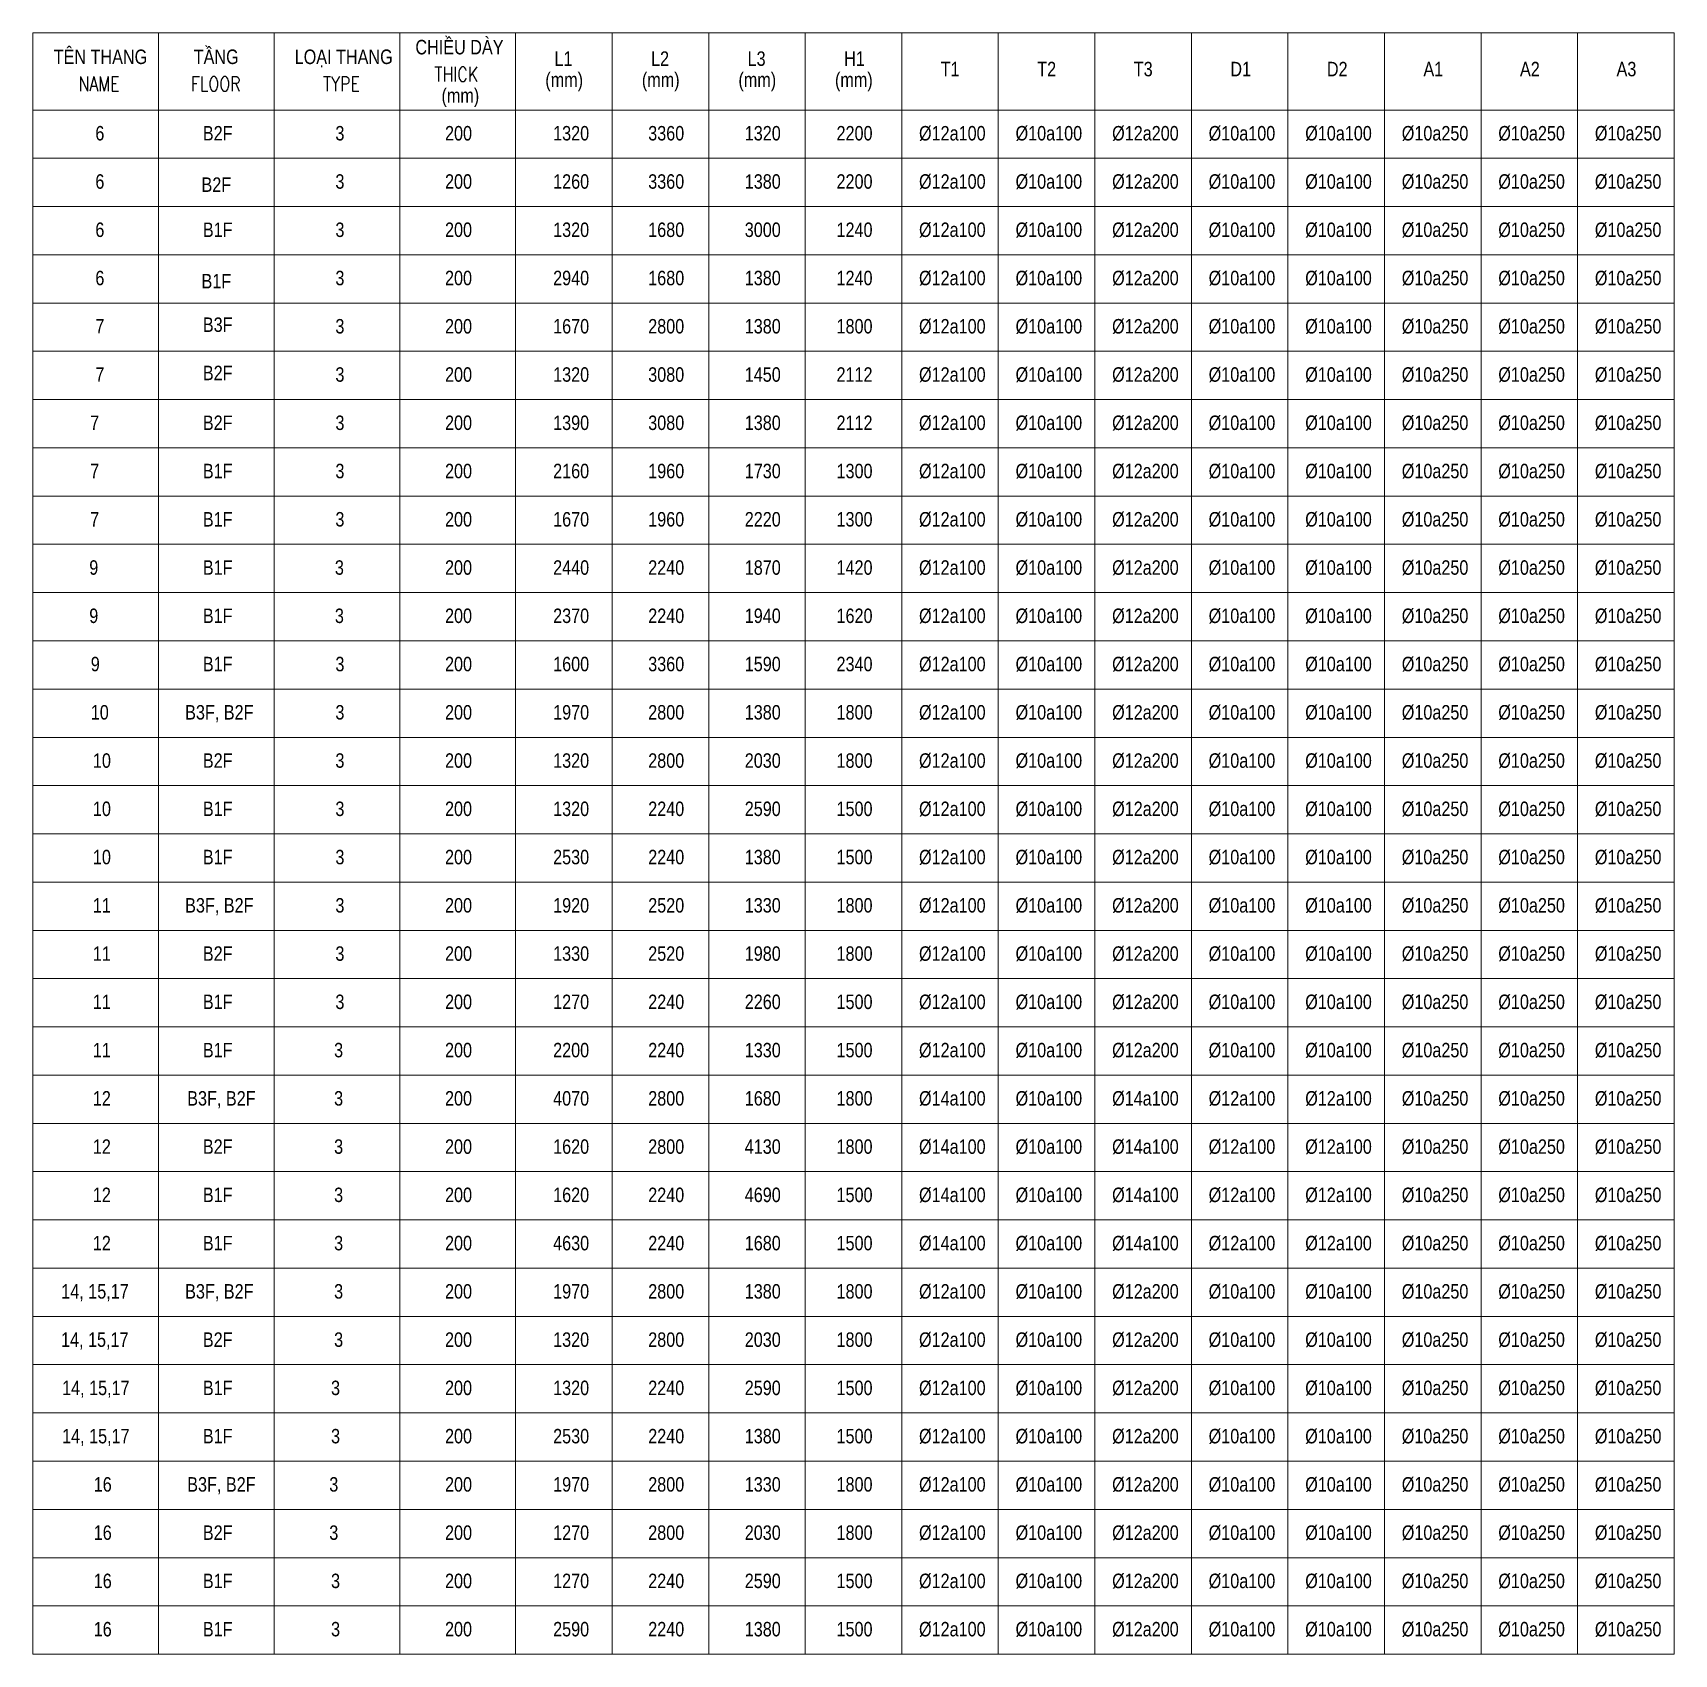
# Model space of a CAD drawing. Header units: millimetres. Extents: x -179076 to 254975, y -18667 to 296191.
# Drawn here: x 31434 to 48434, y 9440 to 26240 of the extents above; entities that cross this region are included whole.
import ezdxf
from ezdxf.enums import TextEntityAlignment as Align

# ---------------------------------------------------------------- set-up
doc = ezdxf.new("R2010")
doc.units = ezdxf.units.MM
doc.layers.add('NDC_S_VN TEXT', color=7, linetype='Continuous', lineweight=20)
doc.layers.add('NDC_Table', color=3, linetype='Continuous', lineweight=20)
doc.styles.add('NDC_EN TXT', font='romans.shx', dxfattribs={"width": 0.8})
doc.styles.add('NDC_VIE TXT', font='arial.ttf', dxfattribs={"width": 0.8})

msp = doc.modelspace()

# ---------------------------------------------------------------- linework, layer by layer
at = {"layer": 'NDC_Table'}
for p, q in [((32733.6, 26240.2), (32733.6, 9440.2)), ((33933.6, 26240.2), (33933.6, 9440.2)), ((35233.6, 26240.2), (35233.6, 9440.2)), ((36433.6, 26240.2), (36433.6, 9440.2)), ((37433.6, 26240.2), (37433.6, 9440.2)), ((38433.6, 26240.2), (38433.6, 9440.2)), ((39433.6, 26240.2), (39433.6, 9440.2)), ((40433.6, 26240.2), (40433.6, 9440.2)), ((41433.6, 26240.2), (41433.6, 9440.2)), ((42433.6, 26240.2), (42433.6, 9440.2)), ((43433.6, 26240.2), (43433.6, 9440.2)), ((44433.6, 26240.2), (44433.6, 9440.2)), ((45433.6, 26240.2), (45433.6, 9440.2)), ((46433.6, 26240.2), (46433.6, 9440.2)), ((47433.6, 26240.2), (47433.6, 9440.2)), ((48433.6, 26240.2), (48433.6, 10940.2)), ((31433.6, 25440.2), (48433.6, 25440.2)), ((31433.6, 24940.2), (48433.6, 24940.2)), ((31433.6, 24440.2), (48433.6, 24440.2)), ((31433.6, 23940.2), (48433.6, 23940.2)), ((31433.6, 23440.2), (48433.6, 23440.2)), ((31433.6, 22940.2), (48433.6, 22940.2)), ((31433.6, 22440.2), (48433.6, 22440.2)), ((31433.6, 21940.2), (48433.6, 21940.2)), ((31433.6, 21440.2), (48433.6, 21440.2)), ((31433.6, 20940.2), (48433.6, 20940.2)), ((31433.6, 20440.2), (48433.6, 20440.2)), ((31433.6, 19940.2), (48433.6, 19940.2)), ((31433.6, 19440.2), (48433.6, 19440.2)), ((31433.6, 18940.2), (48433.6, 18940.2)), ((31433.6, 18440.2), (48433.6, 18440.2)), ((31433.6, 17940.2), (48433.6, 17940.2)), ((31433.6, 17440.2), (48433.6, 17440.2)), ((31433.6, 16940.2), (48433.6, 16940.2)), ((31433.6, 16440.2), (48433.6, 16440.2)), ((31433.6, 15940.2), (48433.6, 15940.2)), ((31433.6, 15440.2), (48433.6, 15440.2)), ((31433.6, 14940.2), (48433.6, 14940.2)), ((31433.6, 14440.2), (48433.6, 14440.2)), ((31433.6, 13940.2), (48433.6, 13940.2)), ((31433.6, 13440.2), (48433.6, 13440.2)), ((31433.6, 12940.2), (48433.6, 12940.2)), ((31433.6, 12440.2), (48433.6, 12440.2)), ((31433.6, 11940.2), (48433.6, 11940.2)), ((31433.6, 11440.2), (48433.6, 11440.2)), ((31433.6, 10940.2), (48433.6, 10940.2)), ((31433.6, 10440.2), (48433.6, 10440.2)), ((31433.6, 9940.2), (48433.6, 9940.2)), ((31433.6, 9440.2), (48433.6, 9440.2))]:
    msp.add_line(p, q, dxfattribs=at)
msp.add_lwpolyline([(31433.6, 26240.2), (48433.6, 26240.2), (48433.6, 9440.2), (31433.6, 9440.2)], close=True, dxfattribs=at)

# ---------------------------------------------------------------- texts
at = {"layer": 'NDC_S_VN TEXT', "width": 0.8}
for s, style, p in [('CHIỀU DÀY', 'NDC_VIE TXT', (35396.1, 26091.7)), ('TÊN THANG', 'NDC_VIE TXT', (31649.9, 25991.6)), ('TẦNG', 'NDC_VIE TXT', (33100.1, 25991.6)), ('LOẠI THANG', 'NDC_VIE TXT', (34145.9, 25991.6)), ('L1', 'NDC_VIE TXT', (36836.6, 25972.9)), ('L2', 'NDC_VIE TXT', (37836.6, 25972.9)), ('L3', 'NDC_VIE TXT', (38836.6, 25972.9)), ('H1', 'NDC_VIE TXT', (39836.6, 25972.9)), ('THICK', 'NDC_EN TXT', (35593.6, 25811.1)), ('T1', 'NDC_VIE TXT', (40836.6, 25864.6)), ('T2', 'NDC_VIE TXT', (41836.6, 25864.6)), ('T3', 'NDC_VIE TXT', (42836.6, 25864.6)), ('D1', 'NDC_VIE TXT', (43836.6, 25864.6)), ('D2', 'NDC_VIE TXT', (44836.6, 25864.6)), ('A1', 'NDC_VIE TXT', (45836.6, 25864.6)), ('A2', 'NDC_VIE TXT', (46836.6, 25864.6)), ('A3', 'NDC_VIE TXT', (47836.6, 25864.6)), ('NAME', 'NDC_EN TXT', (31906, 25711)), ('FLOOR', 'NDC_EN TXT', (33071.7, 25711)), ('TYPE ', 'NDC_EN TXT', (34440.6, 25711)), ('(mm)', 'NDC_VIE TXT', (35666.4, 25590.3)), ('(mm)', 'NDC_VIE TXT', (36741.7, 25753.7)), ('(mm)', 'NDC_VIE TXT', (37741.7, 25753.7)), ('(mm)', 'NDC_VIE TXT', (38741.7, 25753.7)), ('(mm)', 'NDC_VIE TXT', (39741.7, 25753.7)), ('6', 'NDC_VIE TXT', (32081.2, 25199.7)), ('B2F', 'NDC_VIE TXT', (33194.6, 25199.7)), ('3', 'NDC_VIE TXT', (34567.5, 25199.7)), ('200', 'NDC_VIE TXT', (35702.8, 25199.7)), ('1320', 'NDC_VIE TXT', (36822.7, 25199.7)), ('3360', 'NDC_VIE TXT', (37807.3, 25199.7)), ('1320', 'NDC_VIE TXT', (38807.3, 25199.7)), ('2200', 'NDC_VIE TXT', (39757.8, 25199.7)), ('%%c12a100', 'NDC_VIE TXT', (40612.2, 25199.7)), ('%%c10a100', 'NDC_VIE TXT', (41612.2, 25199.7)), ('%%c12a200', 'NDC_VIE TXT', (42612.2, 25199.7)), ('%%c10a100', 'NDC_VIE TXT', (43612.2, 25199.7)), ('%%c10a100', 'NDC_VIE TXT', (44612.2, 25199.7)), ('%%c10a250', 'NDC_VIE TXT', (45612.2, 25199.7)), ('%%c10a250', 'NDC_VIE TXT', (46612.2, 25199.7)), ('%%c10a250', 'NDC_VIE TXT', (47612.2, 25199.7)), ('6', 'NDC_VIE TXT', (32081.2, 24699.7)), ('B2F', 'NDC_VIE TXT', (33180.6, 24667.1)), ('3', 'NDC_VIE TXT', (34567.5, 24699.7)), ('200', 'NDC_VIE TXT', (35702.8, 24699.7)), ('1260', 'NDC_VIE TXT', (36822.7, 24699.7)), ('3360', 'NDC_VIE TXT', (37807.3, 24699.7)), ('1380', 'NDC_VIE TXT', (38807.3, 24699.7)), ('2200', 'NDC_VIE TXT', (39757.8, 24699.7)), ('%%c12a100', 'NDC_VIE TXT', (40612.2, 24699.7)), ('%%c10a100', 'NDC_VIE TXT', (41612.2, 24699.7)), ('%%c12a200', 'NDC_VIE TXT', (42612.2, 24699.7)), ('%%c10a100', 'NDC_VIE TXT', (43612.2, 24699.7)), ('%%c10a100', 'NDC_VIE TXT', (44612.2, 24699.7)), ('%%c10a250', 'NDC_VIE TXT', (45612.2, 24699.7)), ('%%c10a250', 'NDC_VIE TXT', (46612.2, 24699.7)), ('%%c10a250', 'NDC_VIE TXT', (47612.2, 24699.7)), ('6', 'NDC_VIE TXT', (32081.2, 24199.7)), ('B1F', 'NDC_VIE TXT', (33194.6, 24199.7)), ('3', 'NDC_VIE TXT', (34567.5, 24199.7)), ('200', 'NDC_VIE TXT', (35702.8, 24199.7)), ('1320', 'NDC_VIE TXT', (36822.7, 24199.7)), ('1680', 'NDC_VIE TXT', (37807.3, 24199.7)), ('3000', 'NDC_VIE TXT', (38807.3, 24199.7)), ('1240', 'NDC_VIE TXT', (39757.8, 24199.7)), ('%%c12a100', 'NDC_VIE TXT', (40612.2, 24199.7)), ('%%c10a100', 'NDC_VIE TXT', (41612.2, 24199.7)), ('%%c12a200', 'NDC_VIE TXT', (42612.2, 24199.7)), ('%%c10a100', 'NDC_VIE TXT', (43612.2, 24199.7)), ('%%c10a100', 'NDC_VIE TXT', (44612.2, 24199.7)), ('%%c10a250', 'NDC_VIE TXT', (45612.2, 24199.7)), ('%%c10a250', 'NDC_VIE TXT', (46612.2, 24199.7)), ('%%c10a250', 'NDC_VIE TXT', (47612.2, 24199.7)), ('6', 'NDC_VIE TXT', (32081.2, 23699.7)), ('B1F', 'NDC_VIE TXT', (33180.6, 23667.1)), ('3', 'NDC_VIE TXT', (34567.5, 23699.7)), ('200', 'NDC_VIE TXT', (35702.8, 23699.7)), ('2940', 'NDC_VIE TXT', (36822.7, 23699.7)), ('1680', 'NDC_VIE TXT', (37807.3, 23699.7)), ('1380', 'NDC_VIE TXT', (38807.3, 23699.7)), ('1240', 'NDC_VIE TXT', (39757.8, 23699.7)), ('%%c12a100', 'NDC_VIE TXT', (40612.2, 23699.7)), ('%%c10a100', 'NDC_VIE TXT', (41612.2, 23699.7)), ('%%c12a200', 'NDC_VIE TXT', (42612.2, 23699.7)), ('%%c10a100', 'NDC_VIE TXT', (43612.2, 23699.7)), ('%%c10a100', 'NDC_VIE TXT', (44612.2, 23699.7)), ('%%c10a250', 'NDC_VIE TXT', (45612.2, 23699.7)), ('%%c10a250', 'NDC_VIE TXT', (46612.2, 23699.7)), ('%%c10a250', 'NDC_VIE TXT', (47612.2, 23699.7)), ('B3F', 'NDC_VIE TXT', (33194.6, 23215.9)), ('7', 'NDC_VIE TXT', (32081.2, 23199.7)), ('3', 'NDC_VIE TXT', (34567.5, 23199.7)), ('200', 'NDC_VIE TXT', (35702.8, 23199.7)), ('1670', 'NDC_VIE TXT', (36822.7, 23199.7)), ('2800', 'NDC_VIE TXT', (37807.3, 23199.7)), ('1380', 'NDC_VIE TXT', (38807.3, 23199.7)), ('1800', 'NDC_VIE TXT', (39757.8, 23199.7)), ('%%c12a100', 'NDC_VIE TXT', (40612.2, 23199.7)), ('%%c10a100', 'NDC_VIE TXT', (41612.2, 23199.7)), ('%%c12a200', 'NDC_VIE TXT', (42612.2, 23199.7)), ('%%c10a100', 'NDC_VIE TXT', (43612.2, 23199.7)), ('%%c10a100', 'NDC_VIE TXT', (44612.2, 23199.7)), ('%%c10a250', 'NDC_VIE TXT', (45612.2, 23199.7)), ('%%c10a250', 'NDC_VIE TXT', (46612.2, 23199.7)), ('%%c10a250', 'NDC_VIE TXT', (47612.2, 23199.7)), ('B2F', 'NDC_VIE TXT', (33194.6, 22715.9)), ('%%c12a100', 'NDC_VIE TXT', (40612.2, 22699.7)), ('%%c10a100', 'NDC_VIE TXT', (41612.2, 22699.7)), ('%%c12a200', 'NDC_VIE TXT', (42612.2, 22699.7)), ('%%c10a100', 'NDC_VIE TXT', (43612.2, 22699.7)), ('%%c10a100', 'NDC_VIE TXT', (44612.2, 22699.7)), ('%%c10a250', 'NDC_VIE TXT', (45612.2, 22699.7)), ('%%c10a250', 'NDC_VIE TXT', (46612.2, 22699.7)), ('%%c10a250', 'NDC_VIE TXT', (47612.2, 22699.7)), ('7', 'NDC_VIE TXT', (32081.2, 22699.7)), ('3', 'NDC_VIE TXT', (34567.5, 22699.7)), ('200', 'NDC_VIE TXT', (35702.8, 22699.7)), ('1320', 'NDC_VIE TXT', (36822.7, 22699.7)), ('3080', 'NDC_VIE TXT', (37807.3, 22699.7)), ('1450', 'NDC_VIE TXT', (38807.3, 22699.7)), ('2112', 'NDC_VIE TXT', (39757.8, 22699.7)), ('7', 'NDC_VIE TXT', (32027.3, 22199.7)), ('B2F', 'NDC_VIE TXT', (33194.6, 22199.7)), ('3', 'NDC_VIE TXT', (34567.5, 22199.7)), ('200', 'NDC_VIE TXT', (35702.8, 22199.7)), ('1390', 'NDC_VIE TXT', (36822.7, 22199.7)), ('3080', 'NDC_VIE TXT', (37807.3, 22199.7)), ('1380', 'NDC_VIE TXT', (38807.3, 22199.7)), ('2112', 'NDC_VIE TXT', (39757.8, 22199.7)), ('%%c12a100', 'NDC_VIE TXT', (40612.2, 22199.7)), ('%%c10a100', 'NDC_VIE TXT', (41612.2, 22199.7)), ('%%c12a200', 'NDC_VIE TXT', (42612.2, 22199.7)), ('%%c10a100', 'NDC_VIE TXT', (43612.2, 22199.7)), ('%%c10a100', 'NDC_VIE TXT', (44612.2, 22199.7)), ('%%c10a250', 'NDC_VIE TXT', (45612.2, 22199.7)), ('%%c10a250', 'NDC_VIE TXT', (46612.2, 22199.7)), ('%%c10a250', 'NDC_VIE TXT', (47612.2, 22199.7)), ('7', 'NDC_VIE TXT', (32027.3, 21699.7)), ('B1F', 'NDC_VIE TXT', (33194.6, 21699.7)), ('3', 'NDC_VIE TXT', (34567.5, 21699.7)), ('200', 'NDC_VIE TXT', (35702.8, 21699.7)), ('2160', 'NDC_VIE TXT', (36822.7, 21699.7)), ('1960', 'NDC_VIE TXT', (37807.3, 21699.7)), ('1730', 'NDC_VIE TXT', (38807.3, 21699.7)), ('1300', 'NDC_VIE TXT', (39757.8, 21699.7)), ('%%c12a100', 'NDC_VIE TXT', (40612.2, 21699.7)), ('%%c10a100', 'NDC_VIE TXT', (41612.2, 21699.7)), ('%%c12a200', 'NDC_VIE TXT', (42612.2, 21699.7)), ('%%c10a100', 'NDC_VIE TXT', (43612.2, 21699.7)), ('%%c10a100', 'NDC_VIE TXT', (44612.2, 21699.7)), ('%%c10a250', 'NDC_VIE TXT', (45612.2, 21699.7)), ('%%c10a250', 'NDC_VIE TXT', (46612.2, 21699.7)), ('%%c10a250', 'NDC_VIE TXT', (47612.2, 21699.7)), ('7', 'NDC_VIE TXT', (32027.3, 21199.7)), ('B1F', 'NDC_VIE TXT', (33194.6, 21199.7)), ('3', 'NDC_VIE TXT', (34567.5, 21199.7)), ('200', 'NDC_VIE TXT', (35702.8, 21199.7)), ('1670', 'NDC_VIE TXT', (36822.7, 21199.7)), ('1960', 'NDC_VIE TXT', (37807.3, 21199.7)), ('2220', 'NDC_VIE TXT', (38807.3, 21199.7)), ('1300', 'NDC_VIE TXT', (39757.8, 21199.7)), ('%%c12a100', 'NDC_VIE TXT', (40612.2, 21199.7)), ('%%c10a100', 'NDC_VIE TXT', (41612.2, 21199.7)), ('%%c12a200', 'NDC_VIE TXT', (42612.2, 21199.7)), ('%%c10a100', 'NDC_VIE TXT', (43612.2, 21199.7)), ('%%c10a100', 'NDC_VIE TXT', (44612.2, 21199.7)), ('%%c10a250', 'NDC_VIE TXT', (45612.2, 21199.7)), ('%%c10a250', 'NDC_VIE TXT', (46612.2, 21199.7)), ('%%c10a250', 'NDC_VIE TXT', (47612.2, 21199.7)), ('9', 'NDC_VIE TXT', (32018.3, 20699.7)), ('B1F', 'NDC_VIE TXT', (33194.6, 20699.7)), ('3', 'NDC_VIE TXT', (34562.2, 20699.7)), ('200', 'NDC_VIE TXT', (35702.8, 20699.7)), ('2440', 'NDC_VIE TXT', (36822.7, 20699.7)), ('2240', 'NDC_VIE TXT', (37807.3, 20699.7)), ('1870', 'NDC_VIE TXT', (38807.3, 20699.7)), ('1420', 'NDC_VIE TXT', (39757.8, 20699.7)), ('%%c12a100', 'NDC_VIE TXT', (40612.2, 20699.7)), ('%%c10a100', 'NDC_VIE TXT', (41612.2, 20699.7)), ('%%c12a200', 'NDC_VIE TXT', (42612.2, 20699.7)), ('%%c10a100', 'NDC_VIE TXT', (43612.2, 20699.7)), ('%%c10a100', 'NDC_VIE TXT', (44612.2, 20699.7)), ('%%c10a250', 'NDC_VIE TXT', (45612.2, 20699.7)), ('%%c10a250', 'NDC_VIE TXT', (46612.2, 20699.7)), ('%%c10a250', 'NDC_VIE TXT', (47612.2, 20699.7)), ('9', 'NDC_VIE TXT', (32018.3, 20199.7)), ('B1F', 'NDC_VIE TXT', (33194.6, 20199.7)), ('3', 'NDC_VIE TXT', (34562.2, 20199.7)), ('200', 'NDC_VIE TXT', (35702.8, 20199.7)), ('2370', 'NDC_VIE TXT', (36822.7, 20199.7)), ('2240', 'NDC_VIE TXT', (37807.3, 20199.7)), ('1940', 'NDC_VIE TXT', (38807.3, 20199.7)), ('1620', 'NDC_VIE TXT', (39757.8, 20199.7)), ('%%c12a100', 'NDC_VIE TXT', (40612.2, 20199.7)), ('%%c10a100', 'NDC_VIE TXT', (41612.2, 20199.7)), ('%%c12a200', 'NDC_VIE TXT', (42612.2, 20199.7)), ('%%c10a100', 'NDC_VIE TXT', (43612.2, 20199.7)), ('%%c10a100', 'NDC_VIE TXT', (44612.2, 20199.7)), ('%%c10a250', 'NDC_VIE TXT', (45612.2, 20199.7)), ('%%c10a250', 'NDC_VIE TXT', (46612.2, 20199.7)), ('%%c10a250', 'NDC_VIE TXT', (47612.2, 20199.7)), ('9', 'NDC_VIE TXT', (32033.8, 19699.7)), ('B1F', 'NDC_VIE TXT', (33194.6, 19699.7)), ('3', 'NDC_VIE TXT', (34567.5, 19699.7)), ('200', 'NDC_VIE TXT', (35702.8, 19699.7)), ('1600', 'NDC_VIE TXT', (36822.7, 19699.7)), ('3360', 'NDC_VIE TXT', (37807.3, 19699.7)), ('1590', 'NDC_VIE TXT', (38807.3, 19699.7)), ('2340', 'NDC_VIE TXT', (39757.8, 19699.7)), ('%%c12a100', 'NDC_VIE TXT', (40612.2, 19699.7)), ('%%c10a100', 'NDC_VIE TXT', (41612.2, 19699.7)), ('%%c12a200', 'NDC_VIE TXT', (42612.2, 19699.7)), ('%%c10a100', 'NDC_VIE TXT', (43612.2, 19699.7)), ('%%c10a100', 'NDC_VIE TXT', (44612.2, 19699.7)), ('%%c10a250', 'NDC_VIE TXT', (45612.2, 19699.7)), ('%%c10a250', 'NDC_VIE TXT', (46612.2, 19699.7)), ('%%c10a250', 'NDC_VIE TXT', (47612.2, 19699.7)), ('10', 'NDC_VIE TXT', (32033.8, 19199.7)), ('B3F, B2F', 'NDC_VIE TXT', (33011.1, 19199.7)), ('3', 'NDC_VIE TXT', (34567.5, 19199.7)), ('200', 'NDC_VIE TXT', (35702.8, 19199.7)), ('1970', 'NDC_VIE TXT', (36822.7, 19199.7)), ('2800', 'NDC_VIE TXT', (37807.3, 19199.7)), ('1380', 'NDC_VIE TXT', (38807.3, 19199.7)), ('1800', 'NDC_VIE TXT', (39757.8, 19199.7)), ('%%c12a100', 'NDC_VIE TXT', (40612.2, 19199.7)), ('%%c10a100', 'NDC_VIE TXT', (41612.2, 19199.7)), ('%%c12a200', 'NDC_VIE TXT', (42612.2, 19199.7)), ('%%c10a100', 'NDC_VIE TXT', (43612.2, 19199.7)), ('%%c10a100', 'NDC_VIE TXT', (44612.2, 19199.7)), ('%%c10a250', 'NDC_VIE TXT', (45612.2, 19199.7)), ('%%c10a250', 'NDC_VIE TXT', (46612.2, 19199.7)), ('%%c10a250', 'NDC_VIE TXT', (47612.2, 19199.7)), ('10', 'NDC_VIE TXT', (32056.1, 18699.7)), ('B2F', 'NDC_VIE TXT', (33194.6, 18699.7)), ('3', 'NDC_VIE TXT', (34567.5, 18699.7)), ('200', 'NDC_VIE TXT', (35702.8, 18699.7)), ('1320', 'NDC_VIE TXT', (36822.7, 18699.7)), ('2800', 'NDC_VIE TXT', (37807.3, 18699.7)), ('2030', 'NDC_VIE TXT', (38807.3, 18699.7)), ('1800', 'NDC_VIE TXT', (39757.8, 18699.7)), ('%%c12a100', 'NDC_VIE TXT', (40612.2, 18699.7)), ('%%c10a100', 'NDC_VIE TXT', (41612.2, 18699.7)), ('%%c12a200', 'NDC_VIE TXT', (42612.2, 18699.7)), ('%%c10a100', 'NDC_VIE TXT', (43612.2, 18699.7)), ('%%c10a100', 'NDC_VIE TXT', (44612.2, 18699.7)), ('%%c10a250', 'NDC_VIE TXT', (45612.2, 18699.7)), ('%%c10a250', 'NDC_VIE TXT', (46612.2, 18699.7)), ('%%c10a250', 'NDC_VIE TXT', (47612.2, 18699.7)), ('10', 'NDC_VIE TXT', (32056.1, 18199.7)), ('B1F', 'NDC_VIE TXT', (33194.6, 18199.7)), ('3', 'NDC_VIE TXT', (34567.5, 18199.7)), ('200', 'NDC_VIE TXT', (35702.8, 18199.7)), ('1320', 'NDC_VIE TXT', (36822.7, 18199.7)), ('2240', 'NDC_VIE TXT', (37807.3, 18199.7)), ('2590', 'NDC_VIE TXT', (38807.3, 18199.7)), ('1500', 'NDC_VIE TXT', (39757.8, 18199.7)), ('%%c12a100', 'NDC_VIE TXT', (40612.2, 18199.7)), ('%%c10a100', 'NDC_VIE TXT', (41612.2, 18199.7)), ('%%c12a200', 'NDC_VIE TXT', (42612.2, 18199.7)), ('%%c10a100', 'NDC_VIE TXT', (43612.2, 18199.7)), ('%%c10a100', 'NDC_VIE TXT', (44612.2, 18199.7)), ('%%c10a250', 'NDC_VIE TXT', (45612.2, 18199.7)), ('%%c10a250', 'NDC_VIE TXT', (46612.2, 18199.7)), ('%%c10a250', 'NDC_VIE TXT', (47612.2, 18199.7)), ('10', 'NDC_VIE TXT', (32056.1, 17699.7)), ('B1F', 'NDC_VIE TXT', (33194.6, 17699.7)), ('3', 'NDC_VIE TXT', (34567.5, 17699.7)), ('200', 'NDC_VIE TXT', (35702.8, 17699.7)), ('2530', 'NDC_VIE TXT', (36822.7, 17699.7)), ('2240', 'NDC_VIE TXT', (37807.3, 17699.7)), ('1380', 'NDC_VIE TXT', (38807.3, 17699.7)), ('1500', 'NDC_VIE TXT', (39757.8, 17699.7)), ('%%c12a100', 'NDC_VIE TXT', (40612.2, 17699.7)), ('%%c10a100', 'NDC_VIE TXT', (41612.2, 17699.7)), ('%%c12a200', 'NDC_VIE TXT', (42612.2, 17699.7)), ('%%c10a100', 'NDC_VIE TXT', (43612.2, 17699.7)), ('%%c10a100', 'NDC_VIE TXT', (44612.2, 17699.7)), ('%%c10a250', 'NDC_VIE TXT', (45612.2, 17699.7)), ('%%c10a250', 'NDC_VIE TXT', (46612.2, 17699.7)), ('%%c10a250', 'NDC_VIE TXT', (47612.2, 17699.7)), ('11', 'NDC_VIE TXT', (32056.1, 17199.7)), ('B3F, B2F', 'NDC_VIE TXT', (33011.1, 17199.7)), ('3', 'NDC_VIE TXT', (34567.5, 17199.7)), ('200', 'NDC_VIE TXT', (35702.8, 17199.7)), ('1920', 'NDC_VIE TXT', (36822.7, 17199.7)), ('2520', 'NDC_VIE TXT', (37807.3, 17199.7)), ('1330', 'NDC_VIE TXT', (38807.3, 17199.7)), ('1800', 'NDC_VIE TXT', (39757.8, 17199.7)), ('%%c12a100', 'NDC_VIE TXT', (40612.2, 17199.7)), ('%%c10a100', 'NDC_VIE TXT', (41612.2, 17199.7)), ('%%c12a200', 'NDC_VIE TXT', (42612.2, 17199.7)), ('%%c10a100', 'NDC_VIE TXT', (43612.2, 17199.7)), ('%%c10a100', 'NDC_VIE TXT', (44612.2, 17199.7)), ('%%c10a250', 'NDC_VIE TXT', (45612.2, 17199.7)), ('%%c10a250', 'NDC_VIE TXT', (46612.2, 17199.7)), ('%%c10a250', 'NDC_VIE TXT', (47612.2, 17199.7)), ('11', 'NDC_VIE TXT', (32056.1, 16699.7)), ('B2F', 'NDC_VIE TXT', (33194.6, 16699.7)), ('3', 'NDC_VIE TXT', (34567.5, 16699.7)), ('200', 'NDC_VIE TXT', (35702.8, 16699.7)), ('1330', 'NDC_VIE TXT', (36822.7, 16699.7)), ('2520', 'NDC_VIE TXT', (37807.3, 16699.7)), ('1980', 'NDC_VIE TXT', (38807.3, 16699.7)), ('1800', 'NDC_VIE TXT', (39757.8, 16699.7)), ('%%c12a100', 'NDC_VIE TXT', (40612.2, 16699.7)), ('%%c10a100', 'NDC_VIE TXT', (41612.2, 16699.7)), ('%%c12a200', 'NDC_VIE TXT', (42612.2, 16699.7)), ('%%c10a100', 'NDC_VIE TXT', (43612.2, 16699.7)), ('%%c10a100', 'NDC_VIE TXT', (44612.2, 16699.7)), ('%%c10a250', 'NDC_VIE TXT', (45612.2, 16699.7)), ('%%c10a250', 'NDC_VIE TXT', (46612.2, 16699.7)), ('%%c10a250', 'NDC_VIE TXT', (47612.2, 16699.7)), ('11', 'NDC_VIE TXT', (32056.1, 16199.7)), ('B1F', 'NDC_VIE TXT', (33194.6, 16199.7)), ('3', 'NDC_VIE TXT', (34567.5, 16199.7)), ('200', 'NDC_VIE TXT', (35702.8, 16199.7)), ('1270', 'NDC_VIE TXT', (36822.7, 16199.7)), ('2240', 'NDC_VIE TXT', (37807.3, 16199.7)), ('2260', 'NDC_VIE TXT', (38807.3, 16199.7)), ('1500', 'NDC_VIE TXT', (39757.8, 16199.7)), ('%%c12a100', 'NDC_VIE TXT', (40612.2, 16199.7)), ('%%c10a100', 'NDC_VIE TXT', (41612.2, 16199.7)), ('%%c12a200', 'NDC_VIE TXT', (42612.2, 16199.7)), ('%%c10a100', 'NDC_VIE TXT', (43612.2, 16199.7)), ('%%c10a100', 'NDC_VIE TXT', (44612.2, 16199.7)), ('%%c10a250', 'NDC_VIE TXT', (45612.2, 16199.7)), ('%%c10a250', 'NDC_VIE TXT', (46612.2, 16199.7)), ('%%c10a250', 'NDC_VIE TXT', (47612.2, 16199.7)), ('11', 'NDC_VIE TXT', (32056.1, 15699.7)), ('B1F', 'NDC_VIE TXT', (33194.6, 15699.7)), ('3', 'NDC_VIE TXT', (34554, 15699.7)), ('200', 'NDC_VIE TXT', (35702.8, 15699.7)), ('2200', 'NDC_VIE TXT', (36822.7, 15699.7)), ('2240', 'NDC_VIE TXT', (37807.3, 15699.7)), ('1330', 'NDC_VIE TXT', (38807.3, 15699.7)), ('1500', 'NDC_VIE TXT', (39757.8, 15699.7)), ('%%c12a100', 'NDC_VIE TXT', (40612.2, 15699.7)), ('%%c10a100', 'NDC_VIE TXT', (41612.2, 15699.7)), ('%%c12a200', 'NDC_VIE TXT', (42612.2, 15699.7)), ('%%c10a100', 'NDC_VIE TXT', (43612.2, 15699.7)), ('%%c10a100', 'NDC_VIE TXT', (44612.2, 15699.7)), ('%%c10a250', 'NDC_VIE TXT', (45612.2, 15699.7)), ('%%c10a250', 'NDC_VIE TXT', (46612.2, 15699.7)), ('%%c10a250', 'NDC_VIE TXT', (47612.2, 15699.7)), ('12', 'NDC_VIE TXT', (32055.4, 15199.7)), ('B3F, B2F', 'NDC_VIE TXT', (33032.7, 15199.7)), ('3', 'NDC_VIE TXT', (34554, 15199.7)), ('200', 'NDC_VIE TXT', (35702.8, 15199.7)), ('4070', 'NDC_VIE TXT', (36822.7, 15199.7)), ('2800', 'NDC_VIE TXT', (37807.3, 15199.7)), ('1680', 'NDC_VIE TXT', (38807.3, 15199.7)), ('1800', 'NDC_VIE TXT', (39757.8, 15199.7)), ('%%c14a100', 'NDC_VIE TXT', (40612.2, 15199.7)), ('%%c10a100', 'NDC_VIE TXT', (41612.2, 15199.7)), ('%%c14a100', 'NDC_VIE TXT', (42612.2, 15199.7)), ('%%c12a100', 'NDC_VIE TXT', (43612.2, 15199.7)), ('%%c12a100', 'NDC_VIE TXT', (44612.2, 15199.7)), ('%%c10a250', 'NDC_VIE TXT', (45612.2, 15199.7)), ('%%c10a250', 'NDC_VIE TXT', (46612.2, 15199.7)), ('%%c10a250', 'NDC_VIE TXT', (47612.2, 15199.7)), ('12', 'NDC_VIE TXT', (32055.4, 14699.7)), ('B2F', 'NDC_VIE TXT', (33194.6, 14699.7)), ('3', 'NDC_VIE TXT', (34554, 14699.7)), ('200', 'NDC_VIE TXT', (35702.8, 14699.7)), ('1620', 'NDC_VIE TXT', (36822.7, 14699.7)), ('2800', 'NDC_VIE TXT', (37807.3, 14699.7)), ('4130', 'NDC_VIE TXT', (38807.3, 14699.7)), ('1800', 'NDC_VIE TXT', (39757.8, 14699.7)), ('%%c14a100', 'NDC_VIE TXT', (40612.2, 14699.7)), ('%%c10a100', 'NDC_VIE TXT', (41612.2, 14699.7)), ('%%c14a100', 'NDC_VIE TXT', (42612.2, 14699.7)), ('%%c12a100', 'NDC_VIE TXT', (43612.2, 14699.7)), ('%%c12a100', 'NDC_VIE TXT', (44612.2, 14699.7)), ('%%c10a250', 'NDC_VIE TXT', (45612.2, 14699.7)), ('%%c10a250', 'NDC_VIE TXT', (46612.2, 14699.7)), ('%%c10a250', 'NDC_VIE TXT', (47612.2, 14699.7)), ('%%c14a100', 'NDC_VIE TXT', (40612.2, 14199.7)), ('%%c10a100', 'NDC_VIE TXT', (41612.2, 14199.7)), ('%%c14a100', 'NDC_VIE TXT', (42612.2, 14199.7)), ('%%c12a100', 'NDC_VIE TXT', (43612.2, 14199.7)), ('%%c12a100', 'NDC_VIE TXT', (44612.2, 14199.7)), ('%%c10a250', 'NDC_VIE TXT', (45612.2, 14199.7)), ('%%c10a250', 'NDC_VIE TXT', (46612.2, 14199.7)), ('%%c10a250', 'NDC_VIE TXT', (47612.2, 14199.7)), ('12', 'NDC_VIE TXT', (32055.4, 14199.7)), ('B1F', 'NDC_VIE TXT', (33194.6, 14199.7)), ('3', 'NDC_VIE TXT', (34554, 14199.7)), ('200', 'NDC_VIE TXT', (35702.8, 14199.7)), ('1620', 'NDC_VIE TXT', (36822.7, 14199.7)), ('2240', 'NDC_VIE TXT', (37807.3, 14199.7)), ('4690', 'NDC_VIE TXT', (38807.3, 14199.7)), ('1500', 'NDC_VIE TXT', (39757.8, 14199.7)), ('12', 'NDC_VIE TXT', (32055.4, 13699.7)), ('B1F', 'NDC_VIE TXT', (33194.6, 13699.7)), ('3', 'NDC_VIE TXT', (34554, 13699.7)), ('200', 'NDC_VIE TXT', (35702.8, 13699.7)), ('4630', 'NDC_VIE TXT', (36822.7, 13699.7)), ('2240', 'NDC_VIE TXT', (37807.3, 13699.7)), ('1680', 'NDC_VIE TXT', (38807.3, 13699.7)), ('1500', 'NDC_VIE TXT', (39757.8, 13699.7)), ('%%c14a100', 'NDC_VIE TXT', (40612.2, 13699.7)), ('%%c10a100', 'NDC_VIE TXT', (41612.2, 13699.7)), ('%%c14a100', 'NDC_VIE TXT', (42612.2, 13699.7)), ('%%c12a100', 'NDC_VIE TXT', (43612.2, 13699.7)), ('%%c12a100', 'NDC_VIE TXT', (44612.2, 13699.7)), ('%%c10a250', 'NDC_VIE TXT', (45612.2, 13699.7)), ('%%c10a250', 'NDC_VIE TXT', (46612.2, 13699.7)), ('%%c10a250', 'NDC_VIE TXT', (47612.2, 13699.7)), ('14, 15,17', 'NDC_VIE TXT', (31727.9, 13199.7)), ('B3F, B2F', 'NDC_VIE TXT', (33011.1, 13199.7)), ('3', 'NDC_VIE TXT', (34554, 13199.7)), ('200', 'NDC_VIE TXT', (35702.8, 13199.7)), ('1970', 'NDC_VIE TXT', (36822.7, 13199.7)), ('2800', 'NDC_VIE TXT', (37807.3, 13199.7)), ('1380', 'NDC_VIE TXT', (38807.3, 13199.7)), ('1800', 'NDC_VIE TXT', (39757.8, 13199.7)), ('%%c12a100', 'NDC_VIE TXT', (40612.2, 13199.7)), ('%%c10a100', 'NDC_VIE TXT', (41612.2, 13199.7)), ('%%c12a200', 'NDC_VIE TXT', (42612.2, 13199.7)), ('%%c10a100', 'NDC_VIE TXT', (43612.2, 13199.7)), ('%%c10a100', 'NDC_VIE TXT', (44612.2, 13199.7)), ('%%c10a250', 'NDC_VIE TXT', (45612.2, 13199.7)), ('%%c10a250', 'NDC_VIE TXT', (46612.2, 13199.7)), ('%%c10a250', 'NDC_VIE TXT', (47612.2, 13199.7)), ('14, 15,17', 'NDC_VIE TXT', (31725.6, 12699.7)), ('B2F', 'NDC_VIE TXT', (33194.6, 12699.7)), ('3', 'NDC_VIE TXT', (34554, 12699.7)), ('200', 'NDC_VIE TXT', (35702.8, 12699.7)), ('1320', 'NDC_VIE TXT', (36822.7, 12699.7)), ('2800', 'NDC_VIE TXT', (37807.3, 12699.7)), ('2030', 'NDC_VIE TXT', (38807.3, 12699.7)), ('1800', 'NDC_VIE TXT', (39757.8, 12699.7)), ('%%c12a100', 'NDC_VIE TXT', (40612.2, 12699.7)), ('%%c10a100', 'NDC_VIE TXT', (41612.2, 12699.7)), ('%%c12a200', 'NDC_VIE TXT', (42612.2, 12699.7)), ('%%c10a100', 'NDC_VIE TXT', (43612.2, 12699.7)), ('%%c10a100', 'NDC_VIE TXT', (44612.2, 12699.7)), ('%%c10a250', 'NDC_VIE TXT', (45612.2, 12699.7)), ('%%c10a250', 'NDC_VIE TXT', (46612.2, 12699.7)), ('%%c10a250', 'NDC_VIE TXT', (47612.2, 12699.7)), ('14, 15,17', 'NDC_VIE TXT', (31736.9, 12199.7)), ('B1F', 'NDC_VIE TXT', (33194.6, 12199.7)), ('3', 'NDC_VIE TXT', (34522.4, 12199.7)), ('200', 'NDC_VIE TXT', (35702.8, 12199.7)), ('1320', 'NDC_VIE TXT', (36822.7, 12199.7)), ('2240', 'NDC_VIE TXT', (37807.3, 12199.7)), ('2590', 'NDC_VIE TXT', (38807.3, 12199.7)), ('1500', 'NDC_VIE TXT', (39757.8, 12199.7)), ('%%c12a100', 'NDC_VIE TXT', (40612.2, 12199.7)), ('%%c10a100', 'NDC_VIE TXT', (41612.2, 12199.7)), ('%%c12a200', 'NDC_VIE TXT', (42612.2, 12199.7)), ('%%c10a100', 'NDC_VIE TXT', (43612.2, 12199.7)), ('%%c10a100', 'NDC_VIE TXT', (44612.2, 12199.7)), ('%%c10a250', 'NDC_VIE TXT', (45612.2, 12199.7)), ('%%c10a250', 'NDC_VIE TXT', (46612.2, 12199.7)), ('%%c10a250', 'NDC_VIE TXT', (47612.2, 12199.7)), ('14, 15,17', 'NDC_VIE TXT', (31736.9, 11699.7)), ('B1F', 'NDC_VIE TXT', (33194.6, 11699.7)), ('3', 'NDC_VIE TXT', (34522.4, 11699.7)), ('200', 'NDC_VIE TXT', (35702.8, 11699.7)), ('2530', 'NDC_VIE TXT', (36822.7, 11699.7)), ('2240', 'NDC_VIE TXT', (37807.3, 11699.7)), ('1380', 'NDC_VIE TXT', (38807.3, 11699.7)), ('1500', 'NDC_VIE TXT', (39757.8, 11699.7)), ('%%c12a100', 'NDC_VIE TXT', (40612.2, 11699.7)), ('%%c10a100', 'NDC_VIE TXT', (41612.2, 11699.7)), ('%%c12a200', 'NDC_VIE TXT', (42612.2, 11699.7)), ('%%c10a100', 'NDC_VIE TXT', (43612.2, 11699.7)), ('%%c10a100', 'NDC_VIE TXT', (44612.2, 11699.7)), ('%%c10a250', 'NDC_VIE TXT', (45612.2, 11699.7)), ('%%c10a250', 'NDC_VIE TXT', (46612.2, 11699.7)), ('%%c10a250', 'NDC_VIE TXT', (47612.2, 11699.7)), ('16', 'NDC_VIE TXT', (32064.4, 11199.7)), ('B3F, B2F', 'NDC_VIE TXT', (33032.7, 11199.7)), ('3', 'NDC_VIE TXT', (34504.1, 11199.7)), ('200', 'NDC_VIE TXT', (35702.8, 11199.7)), ('1970', 'NDC_VIE TXT', (36822.7, 11199.7)), ('2800', 'NDC_VIE TXT', (37807.3, 11199.7)), ('1330', 'NDC_VIE TXT', (38807.3, 11199.7)), ('1800', 'NDC_VIE TXT', (39757.8, 11199.7)), ('%%c12a100', 'NDC_VIE TXT', (40612.2, 11199.7)), ('%%c10a100', 'NDC_VIE TXT', (41612.2, 11199.7)), ('%%c12a200', 'NDC_VIE TXT', (42612.2, 11199.7)), ('%%c10a100', 'NDC_VIE TXT', (43612.2, 11199.7)), ('%%c10a100', 'NDC_VIE TXT', (44612.2, 11199.7)), ('%%c10a250', 'NDC_VIE TXT', (45612.2, 11199.7)), ('%%c10a250', 'NDC_VIE TXT', (46612.2, 11199.7)), ('%%c10a250', 'NDC_VIE TXT', (47612.2, 11199.7)), ('16', 'NDC_VIE TXT', (32064.4, 10699.7)), ('B2F', 'NDC_VIE TXT', (33194.6, 10699.7)), ('3', 'NDC_VIE TXT', (34504.1, 10699.7)), ('200', 'NDC_VIE TXT', (35702.8, 10699.7)), ('1270', 'NDC_VIE TXT', (36822.7, 10699.7)), ('2800', 'NDC_VIE TXT', (37807.3, 10699.7)), ('2030', 'NDC_VIE TXT', (38807.3, 10699.7)), ('1800', 'NDC_VIE TXT', (39757.8, 10699.7)), ('%%c12a100', 'NDC_VIE TXT', (40612.2, 10699.7)), ('%%c10a100', 'NDC_VIE TXT', (41612.2, 10699.7)), ('%%c12a200', 'NDC_VIE TXT', (42612.2, 10699.7)), ('%%c10a100', 'NDC_VIE TXT', (43612.2, 10699.7)), ('%%c10a100', 'NDC_VIE TXT', (44612.2, 10699.7)), ('%%c10a250', 'NDC_VIE TXT', (45612.2, 10699.7)), ('%%c10a250', 'NDC_VIE TXT', (46612.2, 10699.7)), ('%%c10a250', 'NDC_VIE TXT', (47612.2, 10699.7)), ('16', 'NDC_VIE TXT', (32064.4, 10199.7)), ('B1F', 'NDC_VIE TXT', (33194.6, 10199.7)), ('3', 'NDC_VIE TXT', (34522.4, 10199.7)), ('200', 'NDC_VIE TXT', (35702.8, 10199.7)), ('1270', 'NDC_VIE TXT', (36822.7, 10199.7)), ('2240', 'NDC_VIE TXT', (37807.3, 10199.7)), ('2590', 'NDC_VIE TXT', (38807.3, 10199.7)), ('1500', 'NDC_VIE TXT', (39757.8, 10199.7)), ('%%c12a100', 'NDC_VIE TXT', (40612.2, 10199.7)), ('%%c10a100', 'NDC_VIE TXT', (41612.2, 10199.7)), ('%%c12a200', 'NDC_VIE TXT', (42612.2, 10199.7)), ('%%c10a100', 'NDC_VIE TXT', (43612.2, 10199.7)), ('%%c10a100', 'NDC_VIE TXT', (44612.2, 10199.7)), ('%%c10a250', 'NDC_VIE TXT', (45612.2, 10199.7)), ('%%c10a250', 'NDC_VIE TXT', (46612.2, 10199.7)), ('%%c10a250', 'NDC_VIE TXT', (47612.2, 10199.7)), ('16', 'NDC_VIE TXT', (32064.4, 9699.7)), ('B1F', 'NDC_VIE TXT', (33194.6, 9699.7)), ('3', 'NDC_VIE TXT', (34522.4, 9699.7)), ('200', 'NDC_VIE TXT', (35702.8, 9699.7)), ('2590', 'NDC_VIE TXT', (36822.7, 9699.7)), ('2240', 'NDC_VIE TXT', (37807.3, 9699.7)), ('1380', 'NDC_VIE TXT', (38807.3, 9699.7)), ('1500', 'NDC_VIE TXT', (39757.8, 9699.7)), ('%%c12a100', 'NDC_VIE TXT', (40612.2, 9699.7)), ('%%c10a100', 'NDC_VIE TXT', (41612.2, 9699.7)), ('%%c12a200', 'NDC_VIE TXT', (42612.2, 9699.7)), ('%%c10a100', 'NDC_VIE TXT', (43612.2, 9699.7)), ('%%c10a100', 'NDC_VIE TXT', (44612.2, 9699.7)), ('%%c10a250', 'NDC_VIE TXT', (45612.2, 9699.7)), ('%%c10a250', 'NDC_VIE TXT', (46612.2, 9699.7)), ('%%c10a250', 'NDC_VIE TXT', (47612.2, 9699.7))]:
    msp.add_text(s, height=150, dxfattribs=dict(at, style=style)).set_placement(p, align=Align.MIDDLE_LEFT)

doc.saveas('drawing.dxf')
